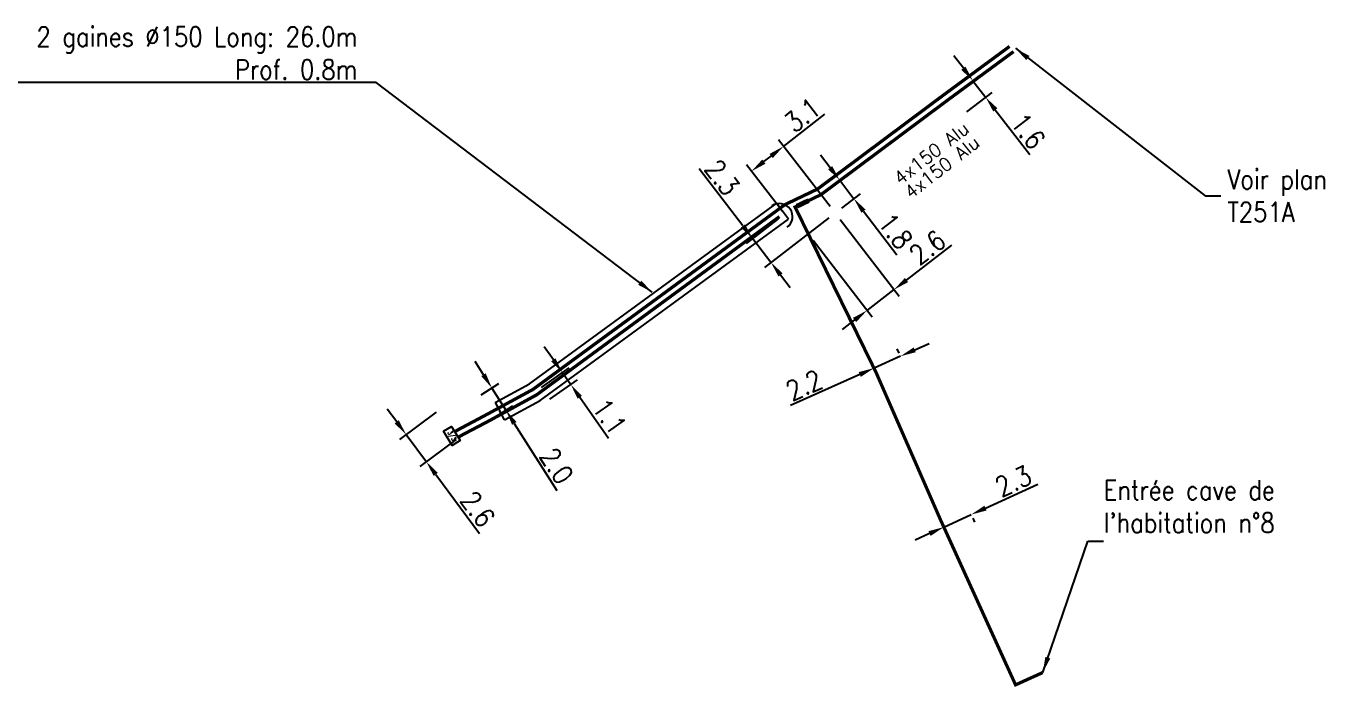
# Model space of a CAD drawing. Header units: millimetres. Extents: x 80993 to 81985, y 144000 to 145002.
# Drawn here: x 81445.8 to 81544.8, y 144919.6 to 144970 of the extents above; entities that cross this region are included whole.
import ezdxf
from ezdxf.enums import TextEntityAlignment as Align

# ---------------------------------------------------------------- set-up
doc = ezdxf.new("R2010")
doc.units = ezdxf.units.MM
doc.header["$PDMODE"] = 34
doc.layers.get('0').update_dxf_attribs({"linetype": 'CONTINUOUS'})
doc.layers.get('Defpoints').update_dxf_attribs({"linetype": 'CONTINUOUS'})
for name, color, linetype in [('B_100', 3, 'CONTINUOUS'), ('B_110', 1, 'CONTINUOUS'), ('B_300', 7, 'CONTINUOUS'), ('B_310', 7, 'CONTINUOUS'), ('B_400', 7, 'CONTINUOUS')]:
    doc.layers.add(name, color=color, linetype=linetype)
doc.styles.add('M_ROMANS', font='ROMANS.shx', dxfattribs={"width": 0.75})
doc.styles.get("Standard").update_dxf_attribs({"font": 'romans.shx', "width": 0.85})
doc.dimstyles.get("Standard").update_dxf_attribs({"dimtxt": 1.5, "dimasz": 1.2, "dimexe": 0.625, "dimexo": 0.625, "dimgap": 0.25, "dimtad": 1, "dimdec": 1, "dimzin": 0, "dimdsep": 46, "dimtxsty": 'Standard', "dimcen": -0.5, "dimadec": 0, "dimazin": 0, "dimtfac": 1, "dimtdec": 1, "dimtmove": 0, "dimatfit": 3, "dimfxl": 0, "dimtolj": 1, "dimtzin": 0, "dimarcsym": 0})

# ---------------------------------------------------------------- blocks, each defined once
blk = doc.blocks.new('B_310_01')
at = {"color": 0, "linetype": 'Continuous', "flags": 128}
blk.add_lwpolyline([(-2.25, -1.25), (-2.25, 1.25), (2.25, 1.25), (2.25, -1.25)], close=True, dxfattribs=at)
at = {"color": 0, "linetype": 'Continuous', "style": 'M_ROMANS', "width": 0.75}
blk.add_text('3/3', height=1.2, dxfattribs=at).set_placement((0, 0), align=Align.MIDDLE)
at = {"color": 0, "linetype": 'Continuous', "style": 'M_ROMANS', "width": 0.75, "flags": 3}
for tag, p in [('DEF_COUP', (0, -7.5)), ('DEF_LEG', (0, -5)), ('DEF_TYPE', (0, -10))]:
    blk.add_attdef(tag, text='', height=1.2, dxfattribs=at).set_placement(p, align=Align.MIDDLE)
blk = doc.blocks.new('*D285')
at = {"layer": 'B_110', "color": 0, "linetype": 'Continuous', "lineweight": -2, "transparency": 16777216}
for p, q in [((81507.149, 144959.218), (81506.418, 144960.169)), ((81506.942, 144957.545), (81508.376, 144958.647)), ((81507.881, 144958.266), (81508.962, 144956.859)), ((81508.03, 144956.143), (81509.458, 144957.24)), ((81509.693, 144955.908), (81512.246, 144952.586))]:
    blk.add_line(p, q, dxfattribs=at)
at = {"layer": 'B_110', "color": 0, "linetype": 'Continuous', "transparency": 16777216}
for points in [[(81507.308, 144959.34), (81506.991, 144959.096), (81507.881, 144958.266)], [(81509.852, 144956.03), (81509.535, 144955.786), (81508.962, 144956.859)]]:
    blk.add_solid(points, dxfattribs=at)
at = {"layer": 'Defpoints', "color": 0, "linetype": 'Continuous', "transparency": 16777216}
for p in [(81506.447, 144957.164), (81508.962, 144956.859), (81507.535, 144955.762)]:
    blk.add_point(p, dxfattribs=at)
at = {"layer": 'B_110', "color": 0, "linetype": 'Continuous', "transparency": 16777216, "insert": (81512.128, 144954.381), "char_height": 1.5, "attachment_point": 5, "rotation": 307.5443}
blk.add_mtext('\\A1;1.8', dxfattribs=at)
blk = doc.blocks.new('*D286')
at = {"layer": 'B_110', "color": 0, "linetype": 'Continuous', "lineweight": -2, "transparency": 16777216}
for p, q in [((81517.314, 144966.81), (81516.583, 144967.762)), ((81516.633, 144964.773), (81518.541, 144966.24)), ((81518.045, 144965.859), (81519.021, 144964.59)), ((81517.588, 144963.489), (81519.516, 144964.971)), ((81519.752, 144963.638), (81522.376, 144960.224))]:
    blk.add_line(p, q, dxfattribs=at)
at = {"layer": 'B_110', "color": 0, "linetype": 'Continuous', "transparency": 16777216}
for points in [[(81517.473, 144966.932), (81517.155, 144966.688), (81518.045, 144965.859)], [(81519.91, 144963.76), (81519.593, 144963.516), (81519.021, 144964.59)]]:
    blk.add_solid(points, dxfattribs=at)
at = {"layer": 'Defpoints', "color": 0, "linetype": 'Continuous', "transparency": 16777216}
for p in [(81519.021, 144964.59), (81516.137, 144964.392), (81517.092, 144963.108)]:
    blk.add_point(p, dxfattribs=at)
at = {"layer": 'B_110', "color": 0, "linetype": 'Continuous', "transparency": 16777216, "insert": (81522.258, 144962.019), "char_height": 1.5, "attachment_point": 5, "rotation": 307.5443}
blk.add_mtext('\\A1;1.6', dxfattribs=at)
blk = doc.blocks.new('*D287')
at = {"layer": 'B_100', "color": 0, "linetype": 'Continuous', "lineweight": -2, "transparency": 16777216}
for p, q in [((81474.065, 144939.833), (81473.349, 144940.796)), ((81477.068, 144940.57), (81474.279, 144938.497)), ((81474.78, 144938.87), (81476.33, 144936.786)), ((81478.617, 144938.486), (81475.828, 144936.413)), ((81477.046, 144935.823), (81480.396, 144931.316))]:
    blk.add_line(p, q, dxfattribs=at)
at = {"layer": 'B_100', "color": 0, "linetype": 'Continuous', "transparency": 16777216}
for points in [[(81474.225, 144939.952), (81473.904, 144939.713), (81474.78, 144938.87)], [(81477.206, 144935.942), (81476.885, 144935.703), (81476.33, 144936.786)]]:
    blk.add_solid(points, dxfattribs=at)
at = {"layer": 'Defpoints', "color": 0, "linetype": 'Continuous', "transparency": 16777216}
for p in [(81477.57, 144940.943), (81474.78, 144938.87), (81479.119, 144938.859)]:
    blk.add_point(p, dxfattribs=at)
at = {"layer": 'B_100', "color": 0, "linetype": 'Continuous', "transparency": 16777216, "insert": (81480.253, 144933.185), "char_height": 1.5, "attachment_point": 5, "rotation": 306.62818}
blk.add_mtext('\\A1;2.6', dxfattribs=at)
blk = doc.blocks.new('*D288')
at = {"layer": 'B_100', "color": 0, "linetype": 'Continuous', "lineweight": -2, "transparency": 16777216}
for p, q in [((81480.691, 144943.426), (81480.049, 144944.44)), ((81480.52, 144941.897), (81481.861, 144942.747)), ((81481.333, 144942.412), (81482.401, 144940.726)), ((81481.606, 144940.222), (81482.929, 144941.06)), ((81483.043, 144939.712), (81486.276, 144934.605))]:
    blk.add_line(p, q, dxfattribs=at)
at = {"layer": 'B_100', "color": 0, "linetype": 'Continuous', "transparency": 16777216}
for points in [[(81480.86, 144943.533), (81480.522, 144943.319), (81481.333, 144942.412)], [(81483.212, 144939.819), (81482.874, 144939.605), (81482.401, 144940.726)]]:
    blk.add_solid(points, dxfattribs=at)
at = {"layer": 'Defpoints', "color": 0, "linetype": 'Continuous', "transparency": 16777216}
for p in [(81479.992, 144941.563), (81482.401, 144940.726), (81481.078, 144939.888)]:
    blk.add_point(p, dxfattribs=at)
at = {"layer": 'B_100', "color": 0, "linetype": 'Continuous', "transparency": 16777216, "insert": (81486.273, 144936.48), "char_height": 1.5, "attachment_point": 5, "rotation": 302.33736}
blk.add_mtext('\\A1;2.0', dxfattribs=at)
blk = doc.blocks.new('*D406')
at = {"layer": 'B_110', "color": 0, "linetype": 'Continuous', "lineweight": -2, "transparency": 16777216}
for p, q in [((81507.916, 144955.267), (81512.406, 144949.424)), ((81505.854, 144953.682), (81510.345, 144947.84)), ((81512.977, 144950.651), (81516.443, 144953.315)), ((81509.964, 144948.335), (81512.025, 144949.919)), ((81509.012, 144947.604), (81508.061, 144946.873))]:
    blk.add_line(p, q, dxfattribs=at)
at = {"layer": 'B_110', "color": 0, "linetype": 'Continuous', "transparency": 16777216}
for points in [[(81512.855, 144950.809), (81513.099, 144950.492), (81512.025, 144949.919)], [(81508.891, 144947.762), (81509.134, 144947.445), (81509.964, 144948.335)]]:
    blk.add_solid(points, dxfattribs=at)
at = {"layer": 'Defpoints', "color": 0, "linetype": 'Continuous', "transparency": 16777216}
for p in [(81507.535, 144955.762), (81505.473, 144954.178), (81509.964, 144948.335)]:
    blk.add_point(p, dxfattribs=at)
at = {"layer": 'B_110', "color": 0, "linetype": 'Continuous', "transparency": 16777216, "insert": (81514.576, 144953.141), "char_height": 1.5, "attachment_point": 5, "rotation": 37.5443}
blk.add_mtext('\\A1;2.6', dxfattribs=at)
blk = doc.blocks.new('*D407')
at = {"layer": 'B_110', "color": 0, "linetype": 'Continuous', "lineweight": -2, "transparency": 16777216}
for p, q in [((81513.604, 144945.329), (81514.698, 144945.821)), ((81512.509, 144944.837), (81510.502, 144943.936)), ((81512.406, 144945.067), (81512.253, 144945.407)), ((81510.399, 144944.166), (81510.246, 144944.506)), ((81509.408, 144943.444), (81504.12, 144941.069))]:
    blk.add_line(p, q, dxfattribs=at)
at = {"layer": 'B_110', "color": 0, "linetype": 'Continuous', "transparency": 16777216}
for points in [[(81513.522, 144945.511), (81513.686, 144945.147), (81512.509, 144944.837)], [(81509.326, 144943.627), (81509.49, 144943.262), (81510.502, 144943.936)]]:
    blk.add_solid(points, dxfattribs=at)
at = {"layer": 'Defpoints', "color": 0, "linetype": 'Continuous', "transparency": 16777216}
for p in [(81510.502, 144943.936), (81512.662, 144944.497), (81510.655, 144943.596)]:
    blk.add_point(p, dxfattribs=at)
at = {"layer": 'B_110', "color": 0, "linetype": 'Continuous', "transparency": 16777216, "insert": (81505.156, 144942.631), "char_height": 1.5, "attachment_point": 5, "rotation": 24.18844}
blk.add_mtext('\\A1;2.2', dxfattribs=at)
blk = doc.blocks.new('B_300_05')
at = {"color": 0, "linetype": 'Continuous'}
blk.add_arc((0, 0), 1, 270, 90, dxfattribs=at)
at = {"color": 0, "linetype": 'Continuous', "style": 'M_ROMANS', "width": 0.75, "flags": 3}
for tag, p in [('DEF_LEG', (0, -5)), ('DEF_COUP', (0, -7.5)), ('DEF_TYPE', (0, -10))]:
    blk.add_attdef(tag, text='', height=1.2, dxfattribs=at).set_placement(p, align=Align.MIDDLE)
blk = doc.blocks.new('*D408')
at = {"layer": 'B_110', "color": 0, "linetype": 'Continuous', "lineweight": -2, "transparency": 16777216}
for p, q in [((81519.008, 144933.254), (81522.987, 144935.065)), ((81515.824, 144931.804), (81517.916, 144932.757)), ((81515.827, 144931.797), (81516.083, 144931.235)), ((81518.043, 144932.477), (81518.175, 144932.188)), ((81514.731, 144931.307), (81513.639, 144930.809))]:
    blk.add_line(p, q, dxfattribs=at)
at = {"layer": 'B_110', "color": 0, "linetype": 'Continuous', "transparency": 16777216}
for points in [[(81518.925, 144933.436), (81519.091, 144933.072), (81517.916, 144932.757)], [(81514.649, 144931.489), (81514.814, 144931.125), (81515.824, 144931.804)]]:
    blk.add_solid(points, dxfattribs=at)
at = {"layer": 'Defpoints', "color": 0, "linetype": 'Continuous', "transparency": 16777216}
for p in [(81517.784, 144933.046), (81515.568, 144932.365), (81515.824, 144931.804)]:
    blk.add_point(p, dxfattribs=at)
at = {"layer": 'B_110', "color": 0, "linetype": 'Continuous', "transparency": 16777216, "insert": (81521.129, 144935.318), "char_height": 1.5, "attachment_point": 5, "rotation": 24.48165}
blk.add_mtext('\\A1;2.3', dxfattribs=at)
blk = doc.blocks.new('B_300_03')
at = {"color": 0, "linetype": 'Continuous'}
blk.add_solid([(-1, 0.75), (-1, 0), (1, 0.75), (1, 0)], dxfattribs=at)
at = {"color": 0, "linetype": 'Continuous', "style": 'M_ROMANS', "width": 0.75, "flags": 3}
for tag, p in [('DEF_LEG', (0, -4.25)), ('DEF_COUP', (0, -6.75)), ('DEF_TYPE', (0, -9.25))]:
    blk.add_attdef(tag, text='', height=1.2, dxfattribs=at).set_placement(p, align=Align.MIDDLE)
blk = doc.blocks.new('*D529')
at = {"layer": 'B_400', "color": 0, "linetype": 'Continuous', "lineweight": -2, "transparency": 16777216}
for p, q in [((81486.022, 144944.568), (81485.331, 144945.549)), ((81485.115, 144942.46), (81487.225, 144943.948)), ((81485.749, 144941.561), (81487.859, 144943.049)), ((81486.714, 144943.587), (81487.348, 144942.688)), ((81488.04, 144941.708), (81490.244, 144938.582))]:
    blk.add_line(p, q, dxfattribs=at)
at = {"layer": 'B_400', "color": 0, "linetype": 'Continuous', "transparency": 16777216}
for points in [[(81486.186, 144944.683), (81485.859, 144944.453), (81486.714, 144943.587)], [(81488.203, 144941.823), (81487.876, 144941.593), (81487.348, 144942.688)]]:
    blk.add_solid(points, dxfattribs=at)
at = {"layer": 'Defpoints', "color": 0, "linetype": 'Continuous', "transparency": 16777216}
for p in [(81487.348, 144942.688), (81484.605, 144942.1), (81485.239, 144941.201)]:
    blk.add_point(p, dxfattribs=at)
at = {"layer": 'B_400', "color": 0, "linetype": 'Continuous', "transparency": 16777216, "insert": (81490.305, 144940.231), "char_height": 1.5, "attachment_point": 5, "rotation": 305.19592}
blk.add_mtext('\\A1;1.1', dxfattribs=at)
blk = doc.blocks.new('*D530')
at = {"layer": 'B_400', "color": 0, "linetype": 'Continuous', "lineweight": -2, "transparency": 16777216}
for p, q in [((81500.496, 144954.775), (81497.158, 144959.124)), ((81503.171, 144955.316), (81500.731, 144953.442)), ((81507.042, 144955.385), (81502.133, 144951.616)), ((81502.628, 144951.997), (81501.226, 144953.823)), ((81503.359, 144951.045), (81504.09, 144950.093))]:
    blk.add_line(p, q, dxfattribs=at)
at = {"layer": 'B_400', "color": 0, "linetype": 'Continuous', "transparency": 16777216}
for points in [[(81500.654, 144954.897), (81500.337, 144954.653), (81501.226, 144953.823)], [(81503.518, 144951.167), (81503.201, 144950.923), (81502.628, 144951.997)]]:
    blk.add_solid(points, dxfattribs=at)
at = {"layer": 'Defpoints', "color": 0, "linetype": 'Continuous', "transparency": 16777216}
for p in [(81503.667, 144955.696), (81507.538, 144955.765), (81502.628, 144951.997)]:
    blk.add_point(p, dxfattribs=at)
at = {"layer": 'B_400', "color": 0, "linetype": 'Continuous', "transparency": 16777216, "insert": (81498.916, 144958.475), "char_height": 1.5, "attachment_point": 5, "rotation": 307.51176}
blk.add_mtext('\\A1;2.3', dxfattribs=at)
blk = doc.blocks.new('*D531')
at = {"layer": 'B_400', "color": 0, "linetype": 'Continuous', "lineweight": -2, "transparency": 16777216}
for p, q in [((81503.59, 144960.85), (81506.755, 144963.308)), ((81507.155, 144956.258), (81503.207, 144961.344)), ((81502.089, 144959.685), (81502.642, 144960.115)), ((81503.283, 144956.19), (81500.758, 144959.443))]:
    blk.add_line(p, q, dxfattribs=at)
at = {"layer": 'B_400', "color": 0, "linetype": 'Continuous', "transparency": 16777216}
for points in [[(81502.519, 144960.273), (81502.765, 144959.957), (81503.59, 144960.85)], [(81501.966, 144959.843), (81502.212, 144959.527), (81501.141, 144958.949)]]:
    blk.add_solid(points, dxfattribs=at)
at = {"layer": 'Defpoints', "color": 0, "linetype": 'Continuous', "transparency": 16777216}
for p in [(81503.59, 144960.85), (81503.667, 144955.696), (81507.538, 144955.764)]:
    blk.add_point(p, dxfattribs=at)
at = {"layer": 'B_400', "color": 0, "linetype": 'Continuous', "transparency": 16777216, "insert": (81505.033, 144963.237), "char_height": 1.5, "attachment_point": 5, "rotation": 37.82184}
blk.add_mtext('\\A1;3.1', dxfattribs=at)

msp = doc.modelspace()

# ---------------------------------------------------------------- linework, layer by layer
at = {"layer": 'B_100', "const_width": 0.25, "flags": 128}
for points in [[(81478.478, 144939.072), (81478.879, 144939.298), (81480.823, 144940.33), (81484.461, 144942.304), (81503.703, 144956.407), (81506.187, 144957.594), (81515.839, 144964.794), (81520.843, 144968.477)], [(81478.724, 144938.636), (81479.119, 144938.859), (81481.078, 144939.888), (81484.749, 144941.895), (81503.278, 144955.489)]]:
    msp.add_lwpolyline(points, dxfattribs=at)
at = {"layer": 'B_110', "const_width": 0.25, "flags": 128}
for points in [[(81505.032, 144956.488), (81506.447, 144957.164), (81516.137, 144964.392), (81521.145, 144968.079)], [(81523.371, 144920.704), (81521.299, 144919.766), (81515.568, 144932.365), (81510.655, 144943.596), (81504.473, 144956.221), (81505.032, 144956.488)]]:
    msp.add_lwpolyline(points, dxfattribs=at)
at = {"layer": 'B_400', "color": 7}
for p, q in [((81484.202, 144942.734), (81503.079, 144956.506)), ((81503.079, 144956.506), (81503.521, 144955.9)), ((81503.963, 144955.294), (81503.521, 144955.9)), ((81485.008, 144941.465), (81503.963, 144955.294)), ((81481.584, 144941.3), (81484.202, 144942.734)), ((81481.584, 144941.3), (81481.945, 144940.642)), ((81482.305, 144939.984), (81485.008, 144941.465)), ((81482.305, 144939.984), (81481.945, 144940.642))]:
    msp.add_line(p, q, dxfattribs=at)

# ---------------------------------------------------------------- block references
at = {"layer": 'B_300', "rotation": 35.55298242476679}
msp.add_blockref('B_300_05', (81503.278, 144955.489), dxfattribs=at)
at = {"layer": 'B_300', "xscale": 0.5, "yscale": 0.5, "zscale": 0.5, "rotation": 25.54457192574037}
msp.add_blockref('B_300_03', (81505.134, 144956.329), dxfattribs=at)
at = {"layer": 'B_310', "xscale": 0.28125, "yscale": 0.28125, "zscale": 0.28125, "rotation": 300.9622550449295}
msp.add_blockref('B_310_01', (81478.271, 144938.759), dxfattribs=at)

# ---------------------------------------------------------------- texts
at = {"layer": 'B_100', "linetype": 'Continuous'}
msp.add_text('4x150 Alu', height=1, rotation=37.82245, dxfattribs=at).set_placement((81514.867, 144960.333), align=Align.MIDDLE)
at = {"layer": 'B_100', "linetype": 'Continuous', "insert": (81537.466, 144957.088), "char_height": 1.5, "attachment_point": 4}
msp.add_mtext('\\A1;Voir plan\\PT251A', dxfattribs=at)
at = {"layer": 'B_110', "linetype": 'Continuous'}
msp.add_text('4x150 Alu', height=1, rotation=37.82245, dxfattribs=at).set_placement((81515.672, 144959.26), align=Align.MIDDLE)
at = {"layer": 'B_110', "linetype": 'Continuous', "insert": (81528.024, 144935.382), "char_height": 1.5, "attachment_point": 1}
msp.add_mtext("\\A1;Entrée cave de \\Pl'habitation n°8", dxfattribs=at)
at = {"layer": 'B_400', "linetype": 'Continuous', "insert": (81471.054, 144965.964), "char_height": 1.5, "attachment_point": 9}
msp.add_mtext('2 gaines %%C150 Long: 26.0m\\PProf. 0.8m', dxfattribs=at)

# ---------------------------------------------------------------- dimensions: what is measured, and where the dimension line sits
at = {"layer": 'B_100', "linetype": 'Continuous'}
for base, p1, p2, angle, picture, middle in [((81482.401, 144940.726), (81479.992, 144941.563), (81481.078, 144939.888), 302.33736, '*D288', (81485.428, 144935.945)), ((81474.78, 144938.87), (81479.119, 144938.859), (81477.57, 144940.943), 126.62818, '*D287', (81479.45, 144932.588))]:
    dim = msp.add_linear_dim(base=base, p1=p1, p2=p2, angle=angle, dimstyle='Standard', dxfattribs=at)
    dim.commit()
    dim.dimension.update_dxf_attribs({"geometry": picture, "text_midpoint": middle, "dimtype": 160})
at = {"layer": 'B_110', "linetype": 'Continuous'}
for base, p1, p2, angle, picture, middle in [((81519.021, 144964.59), (81516.137, 144964.392), (81517.092, 144963.108), 307.5443, '*D286', (81521.465, 144961.409)), ((81509.964, 144948.335), (81507.535, 144955.762), (81505.473, 144954.178), 217.5443, '*D406', (81515.186, 144952.348)), ((81510.502, 144943.936), (81512.662, 144944.497), (81510.655, 144943.596), 204.18844, '*D407', (81505.566, 144941.719)), ((81515.824, 144931.804), (81517.784, 144933.046), (81515.568, 144932.365), 24.48165, '*D408', (81521.543, 144934.408))]:
    dim = msp.add_linear_dim(base=base, p1=p1, p2=p2, angle=angle, dimstyle='Standard', dxfattribs=at)
    dim.commit()
    dim.dimension.update_dxf_attribs({"geometry": picture, "text_midpoint": middle, "dimtype": 160})
dim = msp.add_linear_dim(base=(81508.962, 144956.859), p1=(81506.447, 144957.164), p2=(81507.535, 144955.762), angle=307.5443, text='1.8', dimstyle='Standard', dxfattribs=at)
dim.commit()
dim.dimension.update_dxf_attribs({"geometry": '*D285', "text_midpoint": (81511.335, 144953.771), "dimtype": 160})
at = {"layer": 'B_400', "linetype": 'Continuous'}
for base, p1, p2, angle, picture, middle in [((81503.59, 144960.85), (81503.667, 144955.696), (81507.538, 144955.764), 217.82184, '*D531', (81505.646, 144962.447)), ((81502.628, 144951.997), (81503.667, 144955.696), (81507.538, 144955.765), 127.51176, '*D530', (81498.123, 144957.866)), ((81487.348, 144942.688), (81484.605, 144942.1), (81485.239, 144941.201), 125.19592, '*D529', (81489.488, 144939.655))]:
    dim = msp.add_linear_dim(base=base, p1=p1, p2=p2, angle=angle, dimstyle='Standard', override={"dimfxl": 1.25}, dxfattribs=at)
    dim.commit()
    dim.dimension.update_dxf_attribs({"geometry": picture, "text_midpoint": middle, "dimtype": 160})

# ---------------------------------------------------------------- leaders
at = {"layer": 'B_100', "linetype": 'Continuous'}
msp.add_leader([(81521.289, 144968.33), (81535.766, 144957.088), (81536.966, 144957.088)], dimstyle='Standard', dxfattribs=at)
at = {"layer": 'B_110', "linetype": 'Continuous'}
msp.add_leader([(81523.371, 144920.704), (81526.813, 144930.734), (81528.013, 144930.734)], dimstyle='Standard', dxfattribs=at)
at = {"layer": 'B_400', "linetype": 'Continuous', "annotation_type": 0, "has_hookline": 1, "hookline_direction": 1, "text_width": 27.929}
msp.add_leader([(81493.568, 144949.721), (81472.504, 144965.714), (81471.304, 144965.714)], dimstyle='Standard', override={"dimfxl": 1.25}, dxfattribs=at)

doc.saveas('drawing.dxf')
